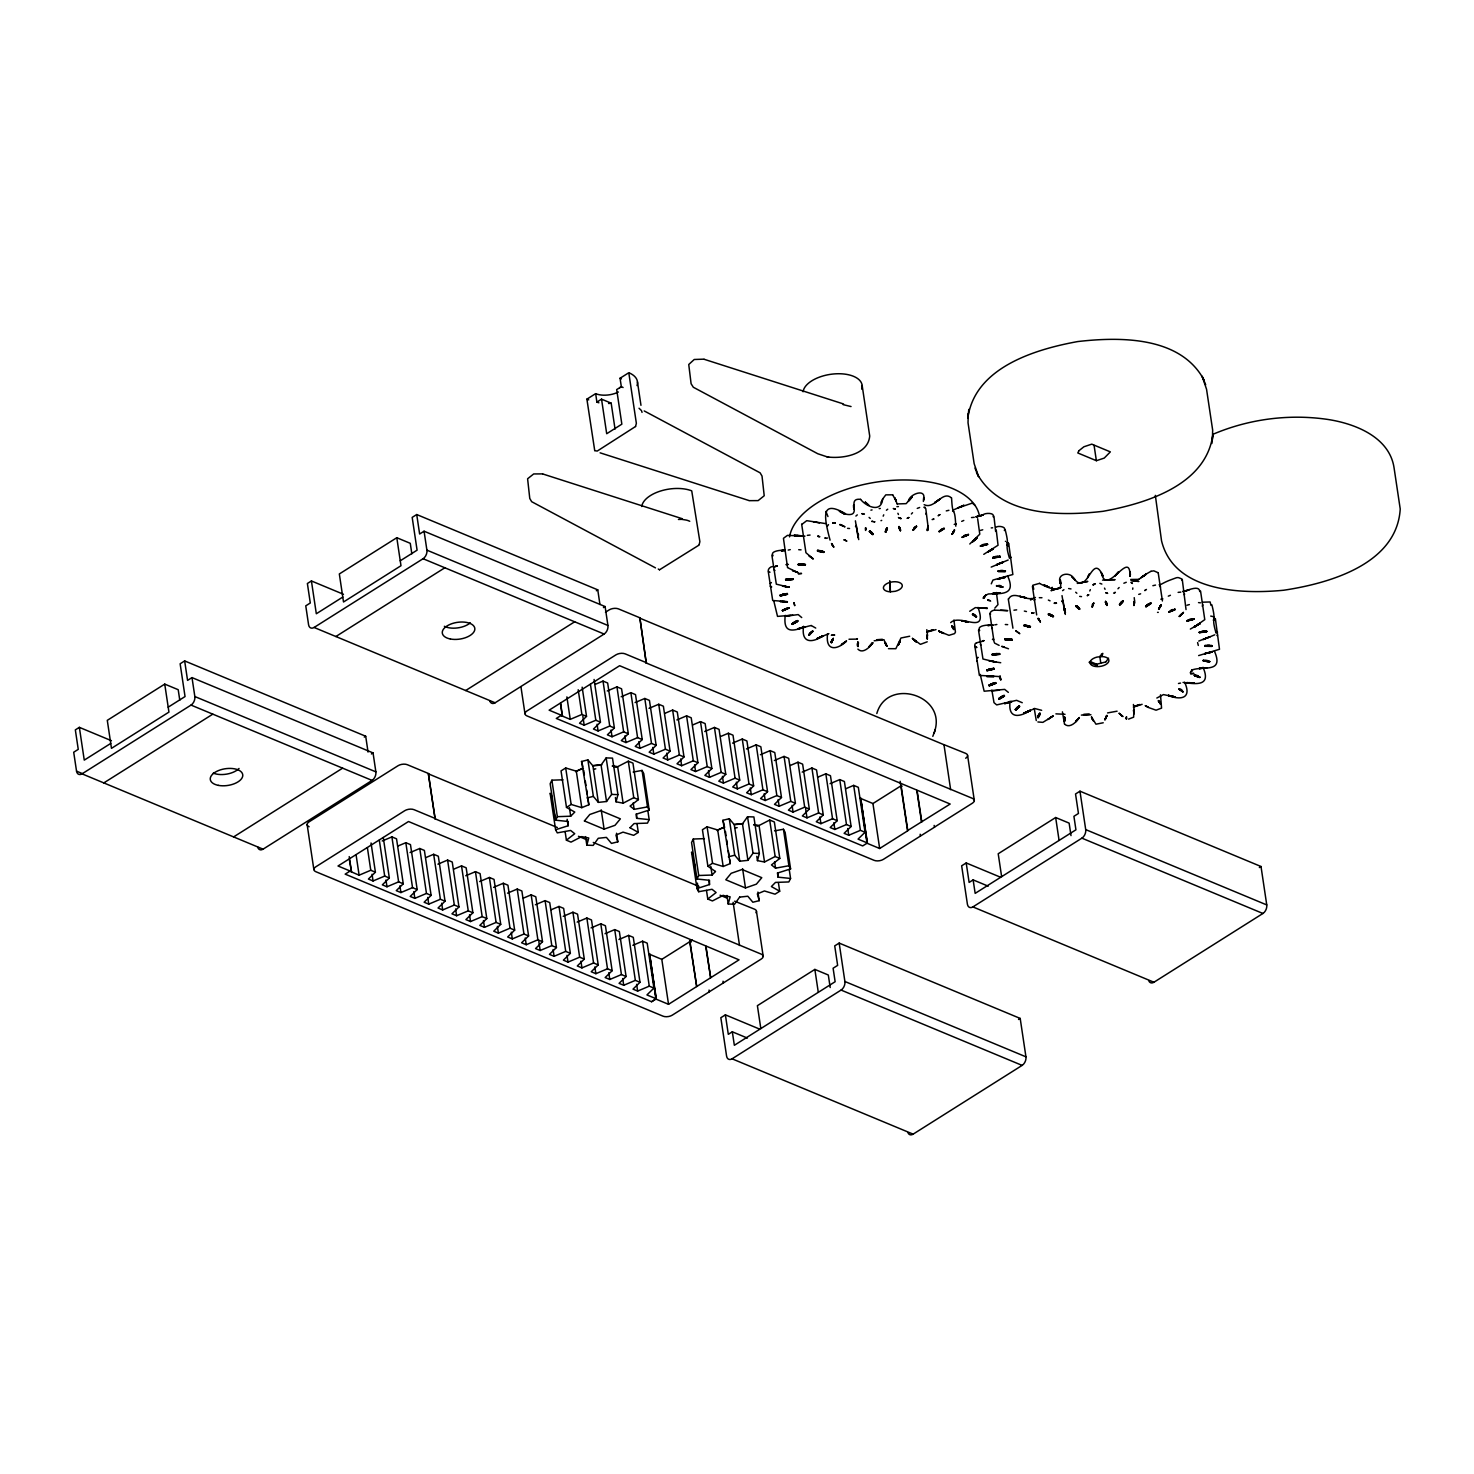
<?xml version="1.0" encoding="UTF-8"?>
<svg xmlns="http://www.w3.org/2000/svg" width="1474" height="1474" viewBox="0 0 1474 1474"><rect width="100%" height="100%" fill="white"/><g stroke="black" fill="none" stroke-linecap="round" stroke-linejoin="round"><path stroke-width="1.5" d="M1133.359 707.152L1142.129 704.314M1215.166 620.001L1214.079 617.256M853.649 505.121L853.925 508.954L853.649 505.121L853.667 507.904M1060.267 579.927L1060.543 583.759L1060.267 579.927L1060.285 582.727M1134.206 713.342L1133.93 709.51L1133.617 717.193L1128.568 719.109M923.369 501.436L923.682 497.549M927.865 528.466L927.772 526.623L927.293 530.622L927.957 526.236L927.607 530.327L928.03 527.305M991.283 583.815L992.96 580.056L1012.859 574.51L1008.75 543.759M1064.486 717.027L1064.191 720.933L1064.486 717.027L1064.062 719.441M1130.282 572.354L1129.987 576.242C1130.392 547.702 1106.311 598.131 1101.354 572.649M1162.415 600.987L1158.196 572.704M983.766 554.335L998.045 545.233L996.24 529.995M857.702 646.294L857.868 642.222L857.702 646.294L857.997 642.406L857.573 646.109L857.536 643.327M1052.16 589.287L1052.215 587.278C1053.32 590.982 1050.446 587.702 1052.565 589.397M1064.302 721.099L1064.615 717.23M1134.648 602.129L1134.538 603.419M857.868 646.441L858.163 642.572M977.649 518.737L979.786 534.178L969.8 543.998M1132.824 587.942L1132.714 589.268M860.558 499.354C845.818 497.641 862.861 517.006 846.5 514.297C820.576 498.857 823.708 516.103 830.065 540.129M926.206 513.118L926.096 514.426M1101.244 572.502L1102.976 576.242C1092.105 550.281 1087.794 597.707 1073.809 578.398C1070.069 571.028 1055.66 573.847 1060.598 583.557C1062.533 595.478 1042.229 584.92 1039.52 583.372M1160.591 587.002L1159.743 585.933M865.864 528.153L865.606 530.437C864.538 526.052 868.002 530.235 865.349 528.024M858.716 539.595L856.32 525.499L855.491 526.568M927.404 638.905L927.257 634.907M1134.022 713.729L1133.746 709.915M1064.154 718.151L1064.191 720.933M858.458 534.27L858.218 537.642M1064.983 717.506L1064.689 721.357L1064.781 717.377M858.071 533.993L858.329 537.826M1126.357 718.925L1126.523 716.714L1126.228 718.593M923.701 500.331L923.811 499.023M1130.318 575.136L1130.411 573.847M1134.077 605.317L1134.575 601.042M1009.469 558.259C1004.07 540.074 1010.39 549.784 1005.231 529.958M1216.068 633.065C1210.762 615.119 1216.916 624.423 1211.849 604.782M968.252 413.641L968.031 422.798L974.148 463.665L978.57 476.655L974.977 468.106M1212.439 439.234L1212.66 430.076L1206.543 389.228L1202.121 376.22L1205.695 384.769M857.444 644.635L857.868 642.222M968.823 409.385L967.828 418.266C974.572 367.708 1034.601 349.393 1077.715 341.563C1120.774 336.588 1181.024 336.422 1204.184 380.329M1211.868 443.49L1212.862 434.627C1206.119 485.167 1146.09 503.482 1102.976 511.312C1059.917 516.305 999.648 516.453 976.507 472.546M1190.642 673.894L1193.903 673.434L1190.697 673.452M951.338 497.825C942.291 489.976 934.571 510.022 924.143 504.661M1157.956 572.649L1153.81 570.843L1150.991 571.304M953.899 620.02L955.447 632.143L954.544 633.617L948.98 635.331L938.901 631.277M955.797 526.181C954.673 503.371 952.628 519.567 951.578 497.899M809.429 556.14L813.298 558.941L805.946 552.732L801.653 524.118M1012.933 628.182L1008.271 598.941M985.793 595.035C983.066 601.613 980.689 596.933 988.464 593.948C1001.73 593.561 1016.249 595.275 1007.792 576.297M927.607 530.327L927.957 526.236M934.7 731.178C946.566 694.954 887.127 677.119 876.809 713.527M827.614 525.868L828.48 524.615M1032.408 586.32L1036.683 614.934M647.897 811.032L649.168 819.618L636.694 818.328L636.694 814.053L649.186 810.055L643.751 773.555L642.056 770.423L633.157 772.044M789.29 869.863L790.561 878.449L778.069 877.159L778.069 872.884L790.58 868.886L785.145 832.386L783.449 829.254L774.55 830.875M855.897 516.047L857.297 514.887M1007.626 544.053L1006.908 545.177M1129.858 576.058L1130.171 572.17M1214.244 618.877L1213.249 620.149M880.955 503.095L882.668 498.967C881.249 513.505 866.104 506.43 860.576 499.354M888.453 648.671L895.842 648.707L900.964 638.002L909.679 636.234M1108.559 658.159L1105.905 661.844M616.519 833.252L617.809 841.838L611.452 843.404L606.422 837.398L598.26 838.282L593.193 845.394L586.836 845.192L588.734 837.987L581.677 836.606L571.028 842.115L566.403 840.18L565.113 831.594M633.194 802.906L634.152 809.337L630.08 806.075L638.408 799.627L633.765 797.674L623.134 803.183L616.058 801.801L617.956 794.615L612.502 758.115L606.164 757.912L601.079 765.024L606.533 801.506L598.37 802.39L593.359 796.384L587.886 759.902L581.53 761.468L588.845 804.749L581.769 807.66L571.175 804.454L566.495 807.402L561.041 770.902L565.703 767.972L576.316 771.178L583.391 768.267M739.635 897.132L734.568 904.225L728.23 904.023L730.127 896.818L723.071 895.437M754.025 824.519L759.055 825.514L764.509 862.014L757.452 860.632L759.35 853.446L753.896 816.946L747.558 816.743L742.472 823.837L747.926 860.337L739.764 861.221L734.734 855.215L729.28 818.733L722.923 820.299L730.238 863.58L723.163 866.491L712.55 863.285L707.889 866.233L702.435 829.733L707.096 826.803L717.709 829.991L724.784 827.098M885.377 531.985L886.887 527.858L885.248 531.801M1092.363 607.067L1093.634 602.866M932.802 736.355L934.571 731.638M934.166 733.094L935.124 729.685M787.503 567.324L783.449 538.305L787.448 535.375L804.97 536.149M994.102 642.13L989.883 613.847M927.22 641.798L920.421 644.359L912.719 638.684M899.619 642.627L900.209 640.748L898.569 644.691M1106.219 717.433L1106.827 715.553L1105.187 719.496L1106.9 715.369L1105.26 719.312M1087.572 577.919L1089.286 573.791M1034.232 600.508L1035.08 599.421M881.341 501.989L881.894 500.681M881.692 520.396L880.973 520.672M1087.959 576.813L1088.512 575.486M1198.638 655.58L1219.495 649.279L1215.368 618.583M1062.588 590.65L1063.915 589.692M899.914 641.061L898.292 644.949L900.282 640.545M1062.865 600.784L1061.741 601.521L1062.938 600.305L1065.334 614.418M883.184 516.158L883.737 514.831M1089.783 590.963L1090.355 589.637M1091.994 606.809L1093.8 603.032L1092.16 606.956M885.542 532.151L887.182 528.226M584.404 820.944L589.784 814.496L600.71 810.663L620.37 818.844L615.008 825.311L604.1 829.143L584.423 820.944M831.539 640.803L833.234 638.408L831.539 642.811L833.344 638.611L831.041 642.332L832.276 639.495M1038.894 714.3L1037.641 717.138L1040.128 713.6L1037.936 717.506L1039.852 713.213L1038.157 715.627M885.579 530.272L886.132 528.963M1092.179 605.095L1092.731 603.769M991.818 627.648L992.407 628.937M953.936 531.137L952.296 533.957L954.433 530.216L952.241 534.122L954.507 530.014L951.964 534.38L954.139 530.511M1160.535 605.943L1158.914 608.762L1161.051 605.022L1158.859 608.946L1161.107 604.837L1158.582 609.204L1160.757 605.317M898.458 644.838L900.098 640.914L898.643 644.507M563.013 779.801L551.884 780.188L550.171 783.689L555.624 820.189L568.116 821.479L568.116 825.753L555.606 829.733L550.134 793.252L551.829 796.402M555.624 820.189L557.338 816.67L551.884 780.188M649.168 819.618L647.473 823.118L634.096 823.579L630.006 827.725M704.406 838.632L693.277 839.019L691.564 842.52L697.018 879.001L709.491 880.291L709.491 884.566L696.999 888.564L691.527 852.083L693.222 855.233M697.018 879.001L698.713 875.501L693.277 839.019M954.507 530.014L952.13 534.288L954.304 530.382L953.309 532.409M790.561 878.449L788.848 881.949L775.49 882.41L771.399 886.556L779.691 891.236L775.048 894.165L764.416 890.959L757.341 893.87L759.202 900.669L752.846 902.235L747.815 896.229L739.653 897.113M1161.107 604.837L1159.798 607.251M1107.582 712.919L1117.089 711.187M1078.876 450.823L1077.807 452.96L1096.38 460.699L1104.247 458.082L1110.346 451.873L1091.773 444.153L1083.906 446.769L1078.986 450.675M770.183 583.612L771.399 582.562M1217.561 635.073L1216.99 635.607M976.801 658.417C979.97 655.69 976.156 658.97 977.465 657.68M831.041 642.332L833.234 638.408M831.336 642.682L833.344 638.611M1037.641 717.138L1039.852 713.213M1037.936 717.506L1039.962 713.416M635.57 426.483L636.363 423.314L628.79 372.738L620.057 378.247L621.328 386.667A17.393 8.955 -8.5 0 1 623.078 387.533M699.1 544.809L699.874 541.658L691.73 490.842A29.83 15.366 -8.5 0 0 660.536 491.026A29.83 15.366 -8.5 0 0 641.761 506.503M882.686 498.949L885.8 494.859L892.673 494.822M1186.036 609.573L1182.295 579.687M975.198 505.545L972.306 503.113M886.408 510.225L887.735 509.212M1093.026 585.031L1094.998 583.833L1093.321 584.644M1183.051 682.425C1195.783 684.157 1211.517 686.644 1203.024 667.298M994.821 608.136L997.972 604.616L996.406 592.493M1088.752 594.759L1087.186 595.607L1088.309 595.201M969.708 611.268L975.327 607.62L987.34 608.43L980.136 607.804M991.191 567.085L1008.161 560.009M1191.416 671.26L1192.521 669.693L1191.268 671.389M606.551 801.488L611.618 794.412L606.164 757.912M747.926 860.319L753.011 853.243L747.558 816.743M1191.489 671.094L1192.521 669.693L1190.218 672.826M1119.521 604.672L1122.856 600.673L1119.411 604.469M912.922 529.848L916.367 526.071M909.513 499.87L911.964 497.162L906.142 503.647L897.187 503.942M1116.131 574.694L1118.582 571.986L1115.118 575.781L1118.619 571.801M1103.234 722.776L1095.974 724.195L1091.497 717.027L1093.413 720.915M635.552 426.502L597.21 451.081L594.741 450.62M874.174 640.785L883.976 639.698L885.745 644.451M907.91 518.111L908.739 517.503L907.118 518.314M1114.528 592.898L1115.357 592.308L1113.625 593.138M912.019 496.996L908.518 500.957C909.218 494.38 926.446 487.599 923.645 499.373M872.405 643.143L868.997 646.883L872.737 642.701C870.268 646.994 862.659 654.382 857.868 649.094M1062.699 601.005L1062.109 601.355M872.682 642.885L869.292 646.496M1184.359 594.943L1184.543 593.875M1100.286 656.298L1102.773 653.351L1101.926 656.538A9.526 4.901 -8.5 0 1 1107.195 663.576A9.526 4.901 -8.5 0 1 1091.718 665.253A9.526 4.901 -8.5 0 1 1097.043 657.072L1101.926 656.538L1101.373 654.143M1079.005 717.949L1075.596 721.689L1079.355 717.506C1076.591 721.818 1069.792 728.948 1064.541 724.102M908.518 500.957L910.674 498.599M911.374 513.984L912.535 512.712M1115.118 575.781L1117.274 573.423M975.659 538.692L972.877 541.327L976.783 537.807L972.84 541.492L976.838 537.623L972.6 541.695L976.507 538.047M1182.259 613.497L1179.495 616.132L1183.272 612.76L1179.366 616.445L1183.438 612.447L1179.218 616.519L1183.125 612.871M809.816 633.249L812.653 631.019L809.171 635.257L812.745 631.24L808.71 634.723L811.142 632.014M1016.434 708.054L1019.253 705.843L1015.789 710.081L1019.676 706.433L1015.586 709.934L1019.363 706.046L1015.31 709.528L1017.742 706.82M908.61 517.669L907.542 518.222L908.739 517.54M1119.687 604.856L1123.114 601.079M1117.974 588.771L1119.153 587.518M1192.392 669.841C1203.926 665.898 1224.102 673.36 1214.41 651.103M913.751 528.153L914.893 526.881M1120.351 602.977L1121.511 601.705M557.356 816.67L570.696 816.209L574.786 812.063L566.495 807.402M698.731 875.501L712.089 875.04L715.461 871.484M698.75 545.269L659.523 569.793M774.974 566.808L777.277 565.776L775.398 566.477M981.592 641.632L983.895 640.6L982.016 641.264M1075.744 721.615L1079.281 717.691L1075.891 721.302M976.838 537.623L974.332 539.926M1183.438 612.447L1180.95 614.732M371.043 842.981L375.409 872.203L368.408 879.057L373.051 880.973L384.696 876.072L389.339 878.007L382.337 884.842L386.98 886.777L398.625 881.857L403.268 883.792L396.266 890.646L400.91 892.562L412.536 887.661L417.179 889.596L410.196 896.432L414.839 898.366L426.465 893.447L431.108 895.381L424.125 902.235L428.75 904.152L440.394 899.251L445.037 901.185L438.036 908.021L442.679 909.955L454.324 905.036L458.967 906.971L451.965 913.825L456.608 915.741L468.253 910.84L472.896 912.774L465.895 919.61L470.538 921.545L482.164 916.625L486.807 918.56L479.824 925.396L484.467 927.33L496.093 922.429L500.736 924.364L493.753 931.199L498.396 933.134L510.022 928.215L514.666 930.149L507.664 936.985L512.307 938.92L523.952 934.019L528.595 935.953L521.593 942.789L526.236 944.723L537.881 939.804L542.524 941.739L535.523 948.574L540.166 950.509L551.81 945.608L556.435 947.542L549.452 954.378L554.095 956.313L565.721 951.393L570.364 953.328L563.381 960.164L568.024 962.098L579.651 957.197L584.294 959.113L577.292 965.967L581.935 967.902L593.58 962.983L598.223 964.917L591.221 971.753L595.865 973.688L607.509 968.786L612.152 970.703L605.151 977.557L609.794 979.491L621.438 974.572L626.082 976.507L619.08 983.342L623.723 985.277L635.349 980.376L639.992 982.292L633.009 989.146L637.652 991.081L649.279 986.161L653.922 988.096L646.939 994.932L656.298 998.801L649.573 953.825L655.893 999.059L668.533 1004.31L739.027 959.85L408.519 821.515L338.025 865.993L351.457 871.576L349.227 856.597M582.156 687.16L586.523 716.382L579.54 723.237L584.183 725.171L595.809 720.252L600.452 722.186L593.469 729.022L598.094 730.957L609.739 726.056L614.382 727.972L607.38 734.826L612.023 736.76L623.668 731.841L628.311 733.776L621.309 740.611L625.953 742.546L637.597 737.645L642.24 739.561L635.239 746.415L639.882 748.35L651.508 743.43L656.151 745.365L649.168 752.201L653.811 754.135L665.437 749.234L670.08 751.15L663.097 758.005L667.74 759.939L679.367 755.02L684.01 756.954L677.008 763.79L681.651 765.725L693.296 760.805L697.939 762.74L690.938 769.594L695.581 771.51L707.225 766.609L711.868 768.544L704.867 775.379L709.51 777.314L721.154 772.394L725.779 774.329L718.796 781.183L723.439 783.099L735.065 778.198L739.708 780.133L732.725 786.969L737.369 788.903L748.995 783.984L753.638 785.918L746.636 792.772L751.279 794.689L762.924 789.788L767.567 791.722L760.566 798.558L765.209 800.493L776.853 795.573L781.496 797.508L774.495 804.362L779.138 806.278L790.783 801.377L795.426 803.312L788.424 810.147L793.067 812.082L804.693 807.162L809.337 809.097L802.353 815.933L806.997 817.867L818.623 812.966L823.266 814.901L816.283 821.737L820.907 823.671L832.552 818.752L837.195 820.686L830.194 827.522L834.837 829.457L846.481 824.556L851.124 826.49L844.123 833.326L848.766 835.261L860.411 830.341L865.054 832.276L858.052 839.111L867.412 842.981L860.687 798.005L867.007 843.239L879.665 848.508L907.818 830.728L901.111 785.753L872.94 803.533L860.282 798.263M808.968 635.11L812.893 631.443M1015.586 709.934L1019.511 706.249M808.821 634.926L812.653 631.019M1015.31 709.528L1019.253 705.843M1015.42 709.749L1019.363 706.046M1088.567 594.98L1087.591 595.514M917.252 508.401L919.647 507.48M1123.851 583.225L1126.265 582.285M1199.762 591.59C1199.486 584.423 1186.865 590.927 1182.664 591.571L1189.702 589.674M1199.91 623.649L1194.53 626.837L1204.774 619.633L1200.555 591.037M993.144 516.784C995.171 512.344 984.227 512.915 983.121 514.85M950.675 622.636C960.127 613.073 988.52 636.399 978.017 607.399M715.461 871.484L707.889 866.233M936.248 501.694L939.712 499.281L934.7 502.671L937.925 500.57M1142.866 576.5L1146.33 574.105L1138.794 579.356M926.87 632.088L935.99 629.619M1148.135 604.764L1145.703 606.385L1150.844 603.234L1145.851 606.588L1150.715 603.013M939.085 531.58L944.373 528.595L939.233 531.782L941.665 530.143M1004.365 530.548C1007.018 526.623 997.787 525.315 995.761 527.397M1140.618 593.819L1138.739 594.372M566.403 840.18L574.713 833.713L570.641 830.452L557.283 832.884L555.587 829.751M706.488 890.425L707.778 899.011L716.106 892.544L712.034 889.283L698.676 891.715L696.981 888.582M759.055 825.514L769.704 820.023L774.347 821.958L779.801 858.439L771.473 864.906L775.545 868.168L788.903 865.735L790.598 868.868M1210.983 605.353L1210.117 601.963L1202.379 602.203M1007.829 546.154L1008.566 543.39L1006.908 542.358M1141.3 577.476L1146.367 573.939L1141.3 577.476L1144.543 575.376M1093.321 584.681L1095.016 583.851M991.726 549.47L987.985 551.921L993.31 548.844M1198.344 624.294L1194.622 626.579L1200.002 623.52L1194.585 626.726L1200.039 623.355L1196.538 625.363M846.279 641.374C837.011 650.108 825.108 651.637 827.614 633.691M1052.878 716.18L1042.892 722.352L1037.899 721.965M1145.593 590.005L1144.764 590.595L1146.459 589.453M795.555 621.402L792.091 623.797L797.526 620.591L793.749 622.47M1002.173 696.207L998.709 698.621L1004.144 695.415L1000.349 697.276M995.632 531.414L993.937 516.232M1202.25 606.219L1202.858 604.801M792.201 624.018L797.618 620.812M792.33 624.221L797.729 621.033M1001.454 697.276L998.819 698.842L1004.218 695.636M1138.776 579.374L1130.761 579.466M1148.449 605.114L1146.017 606.754L1150.991 603.419L1145.593 606.183L1150.623 602.792M934.7 502.671L939.749 499.133M939.841 514.61L938.146 515.753L939.841 514.629M940.486 529.977L942.162 528.853M938.975 531.359L944.005 527.987M841.414 644.654L846.555 640.987L841.525 644.378M1147.085 604.782L1148.762 603.658M1145.851 606.588L1150.844 603.234M1049.93 717.912L1051.607 716.769M1047.922 719.533L1053.173 715.811L1048.143 719.183M848.987 639.237L857.297 639.108M594.722 450.602L586.892 399.159L595.625 393.65A17.393 8.955 -8.5 0 0 618.38 392.01M111.416 740.685L79.356 727.345L75.34 729.888L78.251 749.363L73.7 752.237L76.537 771.16A6.633 4.33 -67.4 0 0 82.028 773.85L263.072 849.171L372.056 780.409A6.633 4.33 -67.4 0 0 375.87 771.86L373.051 752.919L192.007 677.598L187.566 680.398L184.655 660.923L180.141 663.779L185.042 696.557L168.202 707.17M343.479 594.298L311.419 580.959L307.384 583.501L310.295 602.977L305.763 605.851L308.582 624.792A6.633 4.33 -67.4 0 0 314.091 627.463L495.117 702.785L604.119 634.041A6.633 4.33 -67.4 0 0 607.933 625.473L605.095 606.551L424.07 531.211L419.629 534.012L416.718 514.537L412.186 517.392L417.087 550.171L400.246 560.802M595.68 393.687L596.878 402.089L601.539 399.159L611.176 403.157L615.045 429.081M621.199 386.759L616.685 389.597L621.844 424.162L606.698 433.725L601.539 399.159M164.738 684.102L107.289 720.344L111.471 748.35L168.939 712.108L164.738 684.102L178.207 689.703L179.773 700.187M396.801 537.715L339.333 573.957L343.516 601.982L400.983 565.721L396.801 537.715L410.269 543.316L411.836 553.819M110.734 743.43L84.258 760.123L79.356 727.345M342.797 597.044L316.32 613.755L311.419 580.959M82.028 773.85L191.03 705.088A6.633 4.33 -67.4 0 0 194.844 696.539L192.007 677.598M314.091 627.463L423.075 558.72A6.633 4.33 -67.4 0 0 426.907 550.152L424.07 531.211M103.806 782.915L212.79 714.153M335.851 636.528L444.853 567.766M364.281 737.129L365.699 736.245L368.058 752.072M596.344 590.761L597.762 589.858L599.936 604.469M233.611 836.919L342.613 768.157M465.673 690.532L574.676 621.788M371.393 753.969L373.051 752.919M603.437 607.601L605.095 606.551M605.464 612.244L609.167 609.904A6.633 3.409 -8.5 0 1 618.454 608.891L639.863 617.79L646.238 663.005L639.863 617.79M428.381 773.85L435.106 818.807L428.381 773.85L557.338 827.504M586.523 716.382L581.88 714.466L570.254 719.367L560.968 715.516L556.306 718.446L862.677 845.929L867.007 843.239M562.313 715.94L560.617 702.656M351.457 871.576L349.449 860.19M637.026 823.819L638.297 832.405L633.654 835.334L623.023 832.128L615.948 835.039L617.809 841.838M649.168 954.083L661.808 959.353L689.979 941.573L696.705 986.548L689.629 941.094L691.896 939.675M900.153 781.294L907.542 830.617L950.159 804.03L619.633 665.714L549.139 710.173L562.589 715.774M375.409 872.203L370.766 870.268L359.122 875.188L349.854 871.208L345.174 874.137L651.563 1001.73L656.114 998.727L649.408 953.881M651.563 1001.73L656.298 998.801M934.148 825.422L934.498 827.209L883.405 859.342A6.633 3.409 -8.5 0 1 874.119 860.337L526.955 715.903A6.633 3.409 -8.5 0 1 526.9 711.002L615.892 654.88A6.633 3.409 -8.5 0 1 625.179 653.866L646.589 662.766M934.405 827.172L972.398 803.201A6.633 3.409 -8.5 0 0 972.343 798.318L646.238 663.005M725.392 1014.849L720.841 1017.723L726.59 1056.139A6.633 4.33 -67.4 0 0 732.081 1058.811L913.125 1134.151L1022.127 1065.389A6.633 4.33 -67.4 0 0 1025.941 1056.821L1020.192 1018.423L839.167 943.084L834.726 945.884L837.637 965.378L833.105 968.234L835.132 981.721L734.347 1045.287L732.32 1031.8L728.303 1034.324L725.392 1014.849L759.331 1028.981M966.207 862.953L961.656 865.809L967.405 904.225A6.633 4.33 -67.4 0 0 972.895 906.915L1153.939 982.237L1262.923 913.475A6.633 4.33 -67.4 0 0 1266.756 904.925L1261.007 866.509L1079.963 791.188L1075.541 793.989L1078.452 813.464L1073.92 816.32L1075.928 829.807L975.162 893.373L973.135 879.886L969.118 882.429L966.207 862.953L1000.146 877.067M830.194 987.525L828.314 975.014L814.864 969.413L757.396 1005.673L760.824 1028.576M1071.008 835.611L1069.129 823.118L1055.66 817.517L998.211 853.759L1001.638 876.68M732.081 1058.811L841.083 990.067A6.633 4.33 -67.4 0 0 844.897 981.5L839.167 943.084M972.895 906.915L1081.898 838.153A6.633 4.33 -67.4 0 0 1085.712 829.604L1079.963 791.188M1018.534 1019.474L1020.192 1018.423M1259.349 867.56L1261.007 866.509M619.67 387.717L621.402 386.685M1199.799 623.723L1190.347 629.066M993.181 548.918L988.004 551.755M792.091 623.797L797.526 620.591M792.496 624.405L797.858 621.236L795.149 622.839M998.819 698.842L1004.144 695.415M998.948 699.044L1004.347 695.857M1194.419 626.892L1200.039 623.355M946.271 510.907L948.906 510.299M1146.385 573.92L1150.991 571.304M1152.871 585.694L1155.524 585.086M987.912 552.031L993.384 548.715L989.92 550.539M959.74 507.332L972.287 503.113M1034.177 612.797L1033.034 613.166M788.203 550.078L790.248 549.636M994.803 624.865L996.866 624.479M956.313 524.099L954.231 524.394M962.098 537.033L968.344 534.307M1162.157 599.181L1160.849 599.199M1168.716 611.839L1174.962 609.112M827.559 537.992L826.398 538.36M612.631 765.688L617.661 766.701L628.311 761.192L632.954 763.127L638.408 799.608M764.527 861.995L775.158 856.505L779.801 858.439M723.052 895.455L712.421 900.946L707.778 899.011M957.75 507.959L963.996 505.214L953.217 510.059M1105.758 661.955L1096.656 664.221M1032.777 598.665L1030.455 599.844A99.329 51.166 -8.5 0 1 1035.411 597.467M1081.363 715.093L1090.944 714.761M803.551 626.284C800.99 644.285 812.893 642.719 823.487 635.699L817.259 638.445L828.867 633.636M955.944 524.247L955.115 524.394M1161.733 599.236L1162.912 598.905M1055.9 713.858L1065.02 714.3M1001.067 562.736L996.627 564.689L1003.094 562.294L996.608 564.782L1003.168 562.036L996.627 564.689M1023.748 713.398L1030.105 710.523C1019.437 717.396 1007.608 719.201 1010.151 701.108M1207.667 637.56L1198.749 641.079M786.6 608.357L782.362 610.328L788.903 607.822L784.408 609.204M993.2 683.181L988.962 685.134L995.65 683.088L989.165 685.576L995.576 682.867M825.643 523.602L806.72 520.672L801.985 524.302M961.693 521.372L963.793 520.451M782.547 610.77L788.958 608.043L782.676 610.973M1032.261 598.426C1025.02 600.36 1012.822 590.337 1008.584 599.107M1030.105 710.523L1023.859 713.25L1034.73 708.515L1041.657 710.321M1214.76 634.815L1203.152 639.642M957.731 508.106L961.822 506.411M1003.168 562.036L998.875 563.584M1203.245 639.347L1209.767 637.008M775.95 566.182L777.277 565.813M982.568 640.987L983.895 640.619M965.415 536.112L968.529 534.73L962.356 537.439M1172.033 610.918L1175.146 609.554L1168.974 612.244M963.959 535.615L966.06 534.693M1212.955 434.296C1248.846 419.003 1289.05 413.752 1327.669 419.427C1354.975 423.554 1389.65 437.023 1394.109 468.124L1400.226 508.991C1396.891 564.192 1329.345 583.354 1283.78 590.226C1241.071 594.391 1173.93 591.756 1161.53 540.774L1155.34 495.356M817.149 638.574L823.487 635.699M1170.577 610.42L1172.659 609.517M1168.292 596.159L1170.411 595.275M1013.946 610.199L1016.655 609.849M1180.527 683.088L1178.481 683.494M595.256 684.36L603.013 681.08L607.657 683.015L614.382 727.972M607.251 690.974L616.943 686.884L621.586 688.819L628.311 733.776M621.18 696.76L630.872 692.669L635.515 694.604L642.24 739.561M635.091 702.564L644.801 698.473L649.444 700.408L656.151 745.365M649.021 708.349L658.731 704.259L663.374 706.193L670.08 751.15M664.885 713.324L672.641 710.063L677.285 711.997L684.01 756.954M382.208 840.991L391.9 836.9L396.543 838.835L403.268 883.792M676.879 719.938L686.571 715.848L691.214 717.783L697.939 762.74M398.072 845.965L405.829 842.704L410.472 844.62L417.179 889.596M692.743 724.913L700.5 721.652L705.143 723.587L711.868 768.544M410.048 852.58L419.758 848.49L424.383 850.424L431.108 895.381M704.738 731.528L714.429 727.437L719.072 729.372L725.779 774.329M425.912 857.555L433.669 854.294L438.312 856.21L445.037 901.185M720.602 736.503L728.359 733.241L733.002 735.176L739.708 780.133M437.907 864.169L447.599 860.079L452.242 862.014L458.967 906.971M732.578 743.117L742.27 739.027L746.913 740.961L753.638 785.918M453.771 869.144L461.528 865.883L466.171 867.799L472.896 912.774M746.507 748.921L756.199 744.831L760.842 746.747L767.567 791.722M465.747 875.759L475.457 871.668L480.1 873.603L486.807 918.56M760.437 754.706L770.128 750.616L774.771 752.551L781.496 797.508M479.676 881.563L489.386 877.472L494.03 879.388L500.736 924.364M774.366 760.51L784.057 756.42L788.701 758.336L795.426 803.312M493.606 887.348L503.297 883.258L507.94 885.192L514.666 930.149M790.23 765.485L797.987 762.205L802.63 764.14L809.337 809.097M507.535 893.152L517.227 889.062L521.87 890.978L528.595 935.953M802.206 772.1L811.916 768.009L816.541 769.925L823.266 814.901M523.399 898.127L531.156 894.847L535.799 896.782L542.524 941.739M818.07 777.074L825.827 773.795L830.47 775.729L837.195 820.686M535.394 904.741L545.085 900.632L549.728 902.567L556.435 947.542M830.065 783.689L839.756 779.599L844.399 781.515L851.124 826.49M551.258 909.716L559.014 906.436L563.658 908.371L570.364 953.328M845.929 788.664L853.686 785.384L858.329 787.319L865.054 832.276M563.234 916.331L572.925 912.222L577.568 914.156L584.294 959.113M577.163 922.116L586.855 918.026L591.498 919.96L598.223 964.917M591.092 927.901L600.784 923.811L605.427 925.746L612.152 970.703M605.022 933.705L614.713 929.615L619.356 931.55L626.082 976.507M618.933 939.491L628.643 935.4L633.286 937.335L639.992 982.292M632.862 945.295L642.572 941.204L647.197 943.139L653.922 988.096M992.186 683.918L995.503 682.628L991.025 684.01M1209.785 636.842L1205.492 638.389M782.362 610.328L788.903 607.822M782.436 610.549L788.958 608.043M988.962 685.134L995.503 682.628M989.165 685.576L995.65 683.088M971.495 517.558L974.222 517.319M1178.113 592.364L1180.821 592.124M978.368 516.397L983.084 514.868L976.046 516.913L983.103 515.016L976.046 516.766L980.726 515.753M1184.985 591.203L1187.344 590.577M932.968 519.493L934 518.977L932.121 519.567M1051.036 590.632L1060.635 587.463M976.617 642.811C974.351 642.996 974.056 647.197 976.599 647.031M847.55 528.337L849.558 528.503M1054.168 603.179L1056.453 603.216L1054.463 603.308M983.84 544.698L980.394 545.841L987.488 544.182L980.486 546.08L987.433 543.943M1190.439 619.504L1187.012 620.665L1194.106 618.988L1187.086 620.886L1194.051 618.748M807.328 535.357L810.055 535.044M991.855 690.164L994.01 702.656L996.682 704.904L1016.599 700.334L1022.256 702.711M1003.002 577.587L998.211 578.932L1005.397 577.163L1000.606 578.14M1209.62 652.411L1204.811 653.608L1211.996 652.116L1207.224 652.945M784.868 593.801L780.133 595.201L787.337 593.561L782.454 594.354M991.486 668.606L986.751 670.007L993.955 668.367L989.072 669.159M1011.809 701.698L1004.752 703.724M1186.994 605.224L1189.371 604.58M980.394 530.419L982.753 529.774M787.374 593.801L780.207 595.422L787.374 593.801L783.726 594.409M986.806 670.246L993.992 668.606M986.88 670.486L994.047 668.846M773.905 566.9C770.699 565.021 765.467 571.396 769.981 572.225M976.636 642.811L980.523 641.706M811.271 625.529C798.724 627.832 782.418 638.629 785.237 615.358M1194.161 619.209L1187.196 621.107M982.587 544.68L984.945 544.035M980.486 546.08L987.488 544.182M800.529 627.906L802.888 627.261M798.134 628.919L805.209 626.745L798.153 628.643M1005.379 577.403L998.211 579.024L1005.397 577.163M1189.205 619.485L1191.563 618.859M1187.086 620.886L1194.106 618.988M1039.317 597.689L1041.952 597.725M586.984 797.968L593.34 796.384M728.377 856.799L734.734 855.215M1054.813 603.4L1056.453 603.234M780.133 595.201L787.337 593.561M986.751 670.007L993.955 668.367M1204.811 653.608L1212.015 651.969L1204.829 653.756M991.228 527.913L992.628 527.784M1198.528 602.59L1200.426 602.829M780.262 595.662L787.429 594.04L780.207 595.422M745.494 887.956L756.402 884.142L761.782 877.675L742.085 869.494L731.178 873.308L725.798 879.775L745.476 887.974L742.601 868.647M870.913 510.151L872.055 509.912M1157.551 612.373L1158.269 612.355M873.677 521.796L874.893 521.778M1081.511 596.62L1079.668 596.38M874.469 521.851L874.064 521.833M992.721 557.43L1000.054 556.232M1202.987 631.554L1199.339 632.235L1206.672 631.056L1199.302 631.996L1206.709 631.535L1199.375 632.475L1206.69 631.296M1000.072 556.472L992.757 557.669L1000.072 556.472L996.369 556.73M634.17 809.337L647.51 806.904L649.205 810.037M832.699 522.846L835.334 522.883L834.1 522.68M999.943 592.898L992.555 593.543L999.98 593.138L992.647 593.782L997.437 593.009M1204.055 667.833L1199.21 668.496L1206.58 667.943L1199.173 668.367M792.846 615.174L777.517 616.39L773.961 601.613M1008.345 692.375L1004.678 689.39L984.153 691.214L980.228 674.41M1077.42 583.225L1087.83 581.438A99.329 51.166 -8.5 0 0 1077.457 583.428M790.488 578.711L785.605 579.448L792.994 579.282L785.66 579.927L792.975 578.803L788.037 578.932M997.106 653.516L992.205 654.272L999.612 654.106L992.242 654.511M999.483 690.127L992.131 691.066M879.186 508.641L880.31 508.456M834.468 634.797L831.336 635.257L834.634 635.147M784.997 550.428L781.312 550.76L784.997 550.263C782.565 549.913 769.262 550.668 773.039 555.772M593.617 769.133L595.791 768.838M735.01 827.964L737.184 827.669M801.377 573.294L798.245 573.718L801.543 573.644M1206.709 631.756L1199.431 632.696M995.097 556.564L997.566 556.232M992.757 557.669L1000.091 556.711M787.908 615.69L790.377 615.377M785.513 616.261L798.208 614.584L801.727 617.569M1201.715 631.369L1204.184 631.056M1199.375 632.475L1206.709 631.535M1206.58 667.851L1199.21 668.496M862.014 513.707L863.727 513.8M1068.613 588.531L1071.008 588.937M587.886 759.902L592.935 765.909L601.079 765.024M729.28 818.733L734.31 824.721L742.472 823.837M992.536 639.458L993.771 639.329L992.536 639.44M785.918 564.653L788.406 564.431M992.555 593.543L999.98 593.156L992.61 593.69M995.927 653.959L999.593 653.608L994.637 653.737M792.975 579.522L785.697 580.166M781.294 550.613L784.96 550.299M785.605 579.448L792.975 578.803M785.66 579.927L792.994 579.282M993.458 625.087C990.694 624.829 976.12 624.681 979.639 630.577M992.205 654.272L999.593 653.866M992.278 654.751L999.612 654.106M1206.543 667.722L1201.586 668.054M990.417 625.455L992.886 625.234M1210.707 616.077L1212.991 616.574M899.637 518.258L901.019 518.553L898.44 517.558L901.019 518.572M994.6 610.144C992.757 610.052 988.704 612.539 990.565 614.234M1104.597 579.853L1114.62 579.595M834.1 522.717L832.699 522.883L835.334 522.92M898.421 506.577L896.929 506.651M1005.415 571.046L998.211 570.733L1005.415 570.807L1001.859 570.788M1212.033 645.87L1204.829 645.538L1212.033 645.612L1208.477 645.612M1089.12 714.319L1083.501 714.54L1089.691 714.319M974.885 646.423L979.381 675.405L999.206 676.548L1000.809 679.956L999.998 676.879L1000.22 677.837M984.743 607.951L982.384 607.822M1191.361 682.775L1186.81 682.757L1193.793 682.996L1186.736 682.609L1193.958 683.236M787.319 601.632L772.708 600.508L768.267 571.617M803.09 564.118L798.355 564.173L805.412 564.542L800.732 563.989M1009.708 638.924L1004.973 638.979L1012.012 639.366L1007.35 638.795M993.973 676.584L986.788 676.492M798.374 564.413L805.394 564.782M798.355 564.653L805.357 565.039M1012.012 639.605L1004.973 639.219L1012.012 639.605L1008.548 639.2M994.618 610.144L1007.737 610.66L1000.643 610.144M994.968 593.23L996.221 593.23M987.175 608.191L980.192 607.951M1211.996 646.109L1204.848 645.778M1105.961 592.677L1107.637 593.396M1000.625 570.438L1003.039 570.475M782.436 601.466L784.85 601.503M1207.243 645.262L1209.638 645.28M998.248 571.212L1005.397 571.286L998.23 570.972M893.262 508.512L895.252 509.23L893.926 508.585M1099.88 583.336L1101.87 584.072M843.128 404.631L851.051 406.548M611.618 794.412L617.956 794.615M753.011 853.243L759.35 853.446M798.705 549.71L801.064 549.839M1005.305 624.515L1007.682 624.644M1011.975 639.845L1004.973 639.219M1193.793 682.996L1189.002 682.646M794.025 535.338L801.045 535.707M798.355 564.173L805.412 564.542M1004.973 638.979L1012.012 639.366M1215.829 631.498L1217.561 632.162M863.377 513.744L861.995 513.689L864.409 514.131M1106.956 593.34L1106.016 592.843L1107.232 593.359M924.014 507.111L925.082 507.203M996.571 585.565L1003.02 586.91M1203.171 660.389L1209.693 661.476L1203.171 660.389L1206.487 660.96M989.367 660.997L1000.717 662.729M1096.619 664.203L1090.06 661.531M828.443 457.069C843.441 458.727 868.075 454.471 869.715 436.064L862.161 385.506M965.765 621.402L961.822 620.738L968.049 622.12L961.748 620.591L968.142 622.194M1172.383 696.207L1168.348 695.396L1174.667 696.926L1163.465 694.586L1156.832 698.031M1132.05 580.535L1138.628 581.327M821.792 551L817.554 550.392L823.8 551.773L819.71 550.539M1028.41 625.824L1024.172 625.197L1030.4 626.579L1026.309 625.344M771.105 586.818L770.183 586.136L771.694 586.947M1027.341 626.155L1024.117 625.676L1030.308 627.058L1024.154 625.437L1030.381 626.818L1024.154 625.437M817.536 550.631L823.763 552.013M703.909 359.159L694.236 359.49L688.745 364.502L691.103 383.756L693.333 387.257L817.794 453.752L827.227 456.885M826.969 456.848L828.683 457.106M1168.569 695.636C1180.287 700.113 1192.245 698.916 1184.635 682.222M1005.415 541.327L1005.581 541.363M813.261 521.685L819.415 522.92M967.976 621.973L963.683 620.941M1168.348 695.396L1174.76 697.018L1168.44 695.544M1009.856 556.785L1011.053 557.504L1010.022 556.803M999.741 586.597L1002.928 587.131L996.479 586.044M1206.358 661.402L1209.546 661.937L1203.097 660.849M998.801 585.381L1000.993 585.749M1205.419 660.205L1207.593 660.573M1203.152 660.628L1209.62 661.715M995.816 662.084L982.955 659.007L978.496 630.043M996.535 585.823L999.833 586.376M1130.963 582.433L1132.4 583.483L1131.535 582.598M659.486 569.793L658.252 569.001M782.749 586.191L789.198 587.278L776.319 584.165L771.879 555.237M817.738 536.26L819.839 536.739L817.738 536.241L818.807 536.481M823.597 552.455L817.425 551.092L823.69 552.234M1024.356 611.084L1026.457 611.544M1174.87 697.036L1168.698 695.673M924.345 507.59L925.783 508.641L927.975 526.034M1174.594 696.778L1170.301 695.746M817.554 550.392L823.8 551.773M1019.805 596.362L1026.033 597.744M1024.172 625.197L1030.4 626.579M1024.043 625.897L1030.308 627.058M1027.175 626.597L1030.197 627.279M774.974 570.512L773.703 569.406M1039.502 583.372L1032.906 585.215L1033.735 589.25M980.873 645.059L980.321 644.23M811.253 625.529L815.73 628.071M1194.437 675.037L1199.836 677.082L1194.437 675.037L1197.128 676.308M952.572 510.944L953.678 511.441M797.692 572.373L792.68 570.622M987.838 599.771L989.754 600.379M1002.338 646.386L1004.236 646.994M749.216 500.663L758.133 500.607L764.214 495.761L762.021 476.065L760.123 472.841L644.212 410.933M542.598 473.891L533.68 473.946L527.6 478.774L529.774 498.47L531.672 501.694L655.488 567.877M843.533 403.968L704.24 359.306M600.102 452.831L748.884 500.515M682.204 518.701L542.929 474.02M987.82 600.231L990.639 601.152M941.812 632.438L938.662 631.019M1001.565 646.386L1008.492 648.763M1125.62 718.354L1126.744 718.741M1051.939 615.082L1048.493 613.847L1053.486 616.15L1050.262 614.326M1048.456 614.087L1053.486 616.15M639.034 408.243L641.54 410.675M1196.372 675.184L1198.178 675.866M841.746 525.223L839.94 524.541L844.989 526.844L839.94 524.56L843.441 526.034M894.294 508.659L895.252 509.267M1147.97 707.336L1156.058 710.192L1161.567 708.11L1160.499 694.825M734.642 901.185L754.485 909.163A6.633 3.409 -8.5 0 1 755.978 912.774M435.106 818.807L761.21 954.12A6.633 3.409 -8.5 0 1 761.266 959.021L672.291 1015.144A6.633 3.409 -8.5 0 1 662.987 1016.157L315.841 871.705A6.633 3.409 -8.5 0 1 315.786 866.823L404.76 810.682A6.633 3.409 -8.5 0 1 414.065 809.687L435.475 818.586M943.876 633.562L938.754 631.167L943.655 633.323L940.154 631.664M620.057 378.247L620.591 378.45A17.393 8.955 -8.5 0 1 621.438 378.892M1089.065 662.268L1097.301 665.714M416.718 514.537L597.762 589.858M639.513 618.03L943.913 744.683M426.907 550.152L607.933 625.473M1085.712 829.604L1266.756 904.925M423.075 558.72L604.119 634.041M1081.898 838.153L1262.923 913.475M901.111 785.753L902.143 786.195M973.135 879.886L988.225 886.169M184.655 660.923L365.699 736.245M428.75 773.61L407.34 764.711A6.633 3.409 -8.5 0 0 398.035 765.725L309.061 821.847A6.633 3.409 -8.5 0 0 309.116 826.748M578.471 836.292L586.928 839.812M593.285 842.446L698.971 886.427M720.104 895.215L726.461 897.869M194.844 696.539L375.87 771.86M191.03 705.088L372.056 780.409M844.897 981.5L1025.941 1056.821M841.083 990.067L1022.127 1065.389M689.629 941.094L690.974 941.665M689.979 941.573L691.011 942.015M723.384 983.029L723.034 981.223M709.307 991.799L709.049 990.049M732.32 1031.8L747.41 1038.083M76.537 771.16L82.194 773.518M586.892 399.159L587.481 399.399A29.83 15.366 -8.5 0 0 588.752 399.878M792.515 570.567L797.895 572.594L787.558 567.637M1048.364 600.065L1050.041 600.839M841.101 511.994L844.989 514.242L839.425 511.22L844.989 514.242M857.02 638.666L857.444 638.739M689.74 521.28L688.413 520.709A23.989 22.994 -40.8 0 0 686.239 520.064L681.817 519.364A29.83 15.366 -8.5 0 0 678.427 519.474M1048.493 613.847L1053.339 616.593M596.878 402.089L596.952 402.126A17.393 8.955 -8.5 0 0 598.905 402.789M1044.108 585.012L1049.101 587.297M977.262 661.421L976.783 660.942M999.132 645.391L994.545 643.069M630.024 827.743L638.297 832.405M1179.218 688.745L1183.125 691.582M976.58 616.556L972.656 613.7L976.507 616.777M1019.492 633.47L1015.697 630.78M812.893 558.646L809.079 555.956M1019.75 633.709L1016.047 630.946M1077.568 606.459L1079.705 608.762L1076.223 605.943L1079.521 609.204L1076.278 605.722L1078.71 607.472M870.95 531.653L873.087 533.957L869.605 531.137L872.921 534.38L869.66 530.898L872.092 532.667M1119.982 714.079L1122.93 716.567L1119.337 713.49M913.383 639.274L916.312 641.761L912.922 638.758L914.562 640.324M1179.126 688.966L1181.153 690.422M972.508 614.161L974.535 615.616M1180.711 689.187L1182.019 690.127M1182.867 691.988L1178.979 689.187L1183.014 691.803M974.093 614.363L975.401 615.321M976.249 617.182L972.379 614.363L976.414 616.98M865.367 502.21L868.812 505.25L865.256 502.063M1120.572 714.706L1122.488 716.253L1119.061 713.213M913.954 639.9L915.87 641.448L912.443 638.408L916.128 641.706L912.443 638.408M869.089 517.411L870.25 518.443M1075.707 592.235L1076.849 593.248M897.15 503.924L894.736 497.844M1076.131 606.164L1079.521 609.204M869.513 531.359L872.921 534.38M1076.278 605.722L1079.65 608.983M869.66 530.898L873.087 533.957M869.605 531.137L873.032 534.178M1119.54 713.563L1121.253 715.13M1158.288 700.979L1160.72 704.019M951.946 625.768L953.991 629.416M1039.078 620.167L1038.267 618.472L1040.257 621.788L1038.101 618.343L1040.423 621.899L1038.47 619.154M1040.147 621.623L1038.47 618.546M833.529 546.799L831.87 543.74M892.691 494.84L896.358 501.436L894.626 497.678M1158.564 700.574L1160.609 704.222L1158.435 700.795M1159.504 701.256L1160.222 702.398M952.886 626.432L953.604 627.592M831.87 544.348L832.589 545.509M1105.647 601.355L1107.195 605.151L1105.647 601.355L1106.882 603.492M898.956 526.752L900.448 530.529L899.029 526.531L900.264 528.687M886.629 645.981L884.879 642.222L886.795 646.109L885.211 643.254M1093.118 720.62L1091.81 718.059M1092.363 719.275L1091.497 717.027M899.029 526.531L900.448 530.529M1105.574 601.576L1107.066 605.335M1104.505 588.108L1105.058 589.305M897.887 513.284L898.44 514.5M827.964 516.545L825.901 511.423M1102.11 574.012L1102.663 575.21M895.492 499.207L896.045 500.405M1106.348 602.295L1107.269 604.948M899.73 527.489L900.651 530.124M1000.477 678.795L1000.754 679.754L1000.072 675.737M722.923 820.299L724.324 825.403M581.53 761.468L582.93 766.572M1197.588 642.59L1198.307 645.446M1065.131 612.779L1064.56 608.633L1064.818 612.465M1060.543 583.759L1060.193 581.438M853.925 508.954L853.575 506.632M1062.422 711.831L1064.468 723.918M1034.232 708.497L1036.277 720.565M637.468 381.932L640.969 405.313M1094.076 445.388L1096.38 460.699M1099.77 656.262L1100.765 662.95M1055.66 817.517L1059.087 840.438M967.607 755.572L974.332 800.548M950.638 789.659L943.968 744.646L965.617 753.343A6.633 3.409 -8.5 0 1 965.673 758.244M917.289 791.814L921.803 821.921M916.81 790.414L921.508 821.792M920.181 834.229L920.439 835.979M872.94 803.533L879.665 848.508M860.54 798.079L867.228 842.888M853.686 785.384L860.411 830.341M847.753 828.517L848.766 835.261M839.756 779.599L846.481 824.556M833.842 822.713L834.837 829.457M825.827 773.795L832.552 818.752M819.913 816.928L820.907 823.671M811.916 768.009L818.623 812.966M805.652 808.876L806.997 817.867M797.987 762.205L804.693 807.162M792.054 805.338L793.067 812.082M784.057 756.42L790.783 801.377M814.864 969.413L818.291 992.334M783.449 829.254L788.903 865.735M778.125 799.534L779.138 806.278M770.128 750.616L776.853 795.573M769.704 820.023L775.158 856.505M777.424 872.866L778.069 877.159M778.401 882.65L779.691 891.236M774.587 861.719L775.545 868.168M764.195 793.749L765.209 800.493M756.199 744.831L762.924 789.788M750.284 787.945L751.279 794.689M742.27 739.027L748.995 783.984M756.807 856.339L757.452 860.632M757.912 892.083L759.202 900.669M756.475 911.374L763.2 956.35M736.355 782.16L737.369 788.903M728.359 733.241L735.065 778.198M734.31 824.721L739.764 861.221M722.426 776.356L723.439 783.099M714.429 727.437L721.154 772.394M725.429 831.391L726.074 835.684M726.7 839.977L727.345 844.27M728.303 850.701L728.948 854.994M729.593 859.287L730.238 863.58M733.131 902.346L739.524 945.479M717.709 829.991L723.163 866.491M708.497 770.57L709.51 777.314M726.94 895.437L728.23 904.023M700.5 721.652L707.225 766.609M707.096 826.803L712.55 863.285M710.8 866.454L712.089 875.04M694.567 764.766L695.581 771.51M686.571 715.848L693.296 760.805M708.865 880.273L709.491 884.566M680.656 758.981L681.651 765.725M672.641 710.063L679.367 755.02M694.494 863.819L695.138 868.112M697.386 883.129L698.676 891.715M706.175 947.616L710.671 977.741L705.641 945.884M666.727 753.177L667.74 759.939M658.731 704.259L665.437 749.234M652.798 747.392L653.811 754.135M644.801 698.473L651.508 743.43M638.868 741.606L639.882 748.35M630.872 692.669L637.597 737.645M642.056 770.423L647.51 806.904M661.808 959.353L668.533 1004.31M624.939 735.802L625.953 742.546M628.311 761.192L633.765 797.674M636.031 814.035L636.676 818.328M616.943 686.884L623.668 731.841M617.661 766.701L623.115 803.183M611.028 730.017L612.023 736.76M642.572 941.204L649.279 986.161M603.013 681.08L609.739 726.056M615.413 797.526L616.058 801.801M594.077 679.477L600.452 722.186M636.639 984.337L637.652 991.081M597.099 724.213L598.094 730.957M628.643 935.4L635.349 980.376M590.429 684.286L595.809 720.252M601.208 809.816L604.1 829.143M592.935 765.909L598.37 802.39M622.71 978.533L623.723 985.277M582.838 716.18L584.183 725.171M614.713 929.615L621.438 974.572M578.195 689.74L581.88 714.466M583.722 770.423L584.349 774.716M585.325 781.146L585.952 785.439M586.597 789.732L587.242 794.025M587.886 798.318L588.845 804.749M608.78 972.748L609.794 979.491M566.882 696.889L570.254 719.367M600.784 923.811L607.509 968.786M576.316 771.178L581.769 807.66M585.547 836.606L586.836 845.192M560.581 704.369L562.313 715.94L560.968 715.516M565.703 767.972L571.157 804.454M594.851 966.944L595.865 973.688M586.855 918.026L593.58 962.983M569.406 807.623L570.696 816.209M567.14 819.304L568.116 825.753M580.94 961.159L581.935 967.902M572.925 912.222L579.651 957.197M554.39 813.574L555.035 817.867M567.011 955.355L568.024 962.098M559.014 906.436L565.721 951.393M520.93 686.681L524.965 713.674M553.082 949.569L554.095 956.313M545.085 900.632L551.81 945.608M538.821 941.518L540.166 950.509M531.156 894.847L537.881 939.804M525.223 937.98L526.236 944.723M517.227 889.062L523.952 934.019M511.312 932.176L512.307 938.92M503.297 883.258L510.022 928.215M497.383 926.391L498.396 933.134M489.386 877.472L496.093 922.429M483.454 920.587L484.467 927.33M475.457 871.668L482.164 916.625M469.524 914.801L470.538 921.545M461.528 865.883L468.253 910.84M455.595 908.997L456.608 915.741M447.599 860.079L454.324 905.036M441.684 903.212L442.679 909.955M433.669 854.294L440.394 899.251M427.755 897.408L428.75 904.152M419.758 848.49L426.465 893.447M413.825 891.623L414.839 898.366M405.829 842.704L412.536 887.661M399.896 885.819L400.91 892.562M391.9 836.9L398.625 881.857M383.277 837.545L389.339 878.007M385.967 880.033L386.98 886.777M379.315 840.106L384.696 876.072M372.056 874.229L373.051 880.973M367.413 847.79L370.766 870.268M356.1 854.957L359.122 875.188M307.126 824.519L313.851 869.494M1133.414 704.48L1134.188 710.56M926.796 629.674L927.57 635.755M1134.225 597.652L1134.575 600.839M1064.412 609.72L1064.504 611.01L1062.017 595.625M1060.34 579.743L1060.598 583.538M857.794 534.915L857.886 536.186L855.399 520.819M853.722 504.919L853.98 508.733M889.688 581.161L890.388 591.811L895.289 591.277A9.526 4.901 -8.5 0 0 900.596 583.096A9.526 4.901 -8.5 0 0 885.119 584.773A9.526 4.901 -8.5 0 0 890.388 591.811L889.872 581.051M1159.098 584.809A2.1 1.087 -8.5 0 0 1160.867 584.423L1164.22 582.672A37.863 19.494 -8.5 0 1 1170.503 579.927L1176.031 577.882A2.672 1.382 -8.5 0 1 1179.071 577.826L1181.522 578.84A2.672 1.363 -8.5 0 1 1182.019 580.388M1051.552 590.595A99.329 51.166 -8.5 0 1 1061.225 587.426M1102.534 580.13A99.329 51.166 -8.5 0 1 1114.989 579.743M1131.019 580.553A99.329 51.166 -8.5 0 1 1138.665 581.53M789.53 536.886A96.123 49.508 -8.5 0 1 884.676 481.021A96.123 49.508 -8.5 0 1 979.51 516.324M803.09 391.771A29.83 15.366 -8.5 0 1 836.219 373.788A29.83 15.366 -8.5 0 1 861.719 389.154M629.564 373.051A29.83 15.366 -8.5 0 1 637.026 385.58M641.835 411.522A29.83 15.366 -8.5 0 1 642.019 412.407M611.176 403.157A17.393 8.955 -8.5 0 1 608.578 403.507M1153.939 982.237A6.633 4.33 -67.4 0 1 1148.854 980.984M913.125 1134.151A6.633 4.33 -67.4 0 1 908.039 1132.898M263.072 849.171A6.633 4.33 -67.4 0 1 257.655 846.979M239.046 768.451A16.417 8.457 -8.5 0 1 213.288 773.131M495.117 702.785A6.633 4.33 -67.4 0 1 489.847 701.09M470.28 622.857A16.417 8.457 -8.5 0 1 444.356 626.284M575.8 771.75A28.817 14.851 -8.5 0 1 582.156 768.562M593.082 765.577A28.817 14.851 -8.5 0 1 601.889 764.859M612.226 766.056A28.817 14.851 -8.5 0 1 616.243 767.383M717.193 830.581A28.817 14.851 -8.5 0 1 723.55 827.393M734.476 824.408A28.817 14.851 -8.5 0 1 743.283 823.69M753.619 824.887A28.817 14.851 -8.5 0 1 757.618 826.214M1134.206 601.595L1133.911 605.446L1134.206 601.595M858.163 644.654L858.089 646.533L858.384 642.682L858.163 644.654M979.178 630.448L979.381 630.485M983.6 598.057L985.903 594.87L983.6 598.02M1106.532 715.867L1104.91 719.773L1106.532 715.867M886.519 530.364L885.763 532.261L887.385 528.355L886.519 530.364M1160.922 605.188L1158.748 609.094L1160.922 605.188M1040.312 713.748L1038.157 717.635L1040.312 713.748M914.543 528.042L913.088 530.032L916.515 526.273L914.543 528.042M872.553 643.033L869.236 646.662L872.553 643.033M914.93 528.337L913.272 530.179L916.681 526.439L914.93 528.337M1121.548 603.161L1119.89 604.985L1123.299 601.245L1121.548 603.161M976.672 537.955L972.748 541.621L976.672 537.955M1004.476 696.041L999.114 699.21L1004.476 696.041M965.175 535.707L962.227 537.236L968.436 534.528L965.175 535.707M1171.793 610.512L1168.827 612.06L1175.036 609.333L1171.793 610.512M1030.123 710.357L1023.877 713.103L1030.123 710.357M823.413 635.81L817.204 638.537L823.413 635.81M1030.031 710.634L1023.822 713.342L1030.031 710.634M995.742 683.31L989.294 685.779L995.742 683.31M933.318 629.748L928.067 631.443L933.318 629.748M1139.918 704.554L1134.685 706.249L1139.918 704.554M1011.809 701.55L1004.752 703.466L1011.809 701.55M805.191 626.892L798.153 628.882L805.154 626.984M987.543 544.403L980.579 546.283L987.543 544.403M994.084 669.085L986.972 670.688L994.084 669.085M787.466 594.262L780.354 595.883L787.466 594.262M789.309 579.153L785.624 579.687L792.994 579.042L789.309 579.153M991.597 625.068L987.93 625.566L991.597 625.068M1000.109 556.951L992.813 557.891L1000.109 556.951M999.593 654.327L992.315 654.972L999.593 654.327M882.521 639.513L876.901 639.734L882.521 639.513M993.937 676.437L986.732 676.363L993.937 676.437M787.356 601.761L780.115 601.539L787.448 601.871M872.848 521.391L871.779 521.409L872.848 521.391M797.618 535.486L794.062 535.467L801.119 535.854L797.618 535.486M1005.342 571.525L998.23 571.451L1005.342 571.525M1211.96 646.331L1204.848 646.257L1211.96 646.331M1008.069 542.764L1007.018 542.69L1008.069 542.764M1193.829 683.144L1186.883 682.849L1193.885 683.217M825.974 538.379L825.053 538.028L825.974 538.379M1032.592 613.184L1031.671 612.852L1032.592 613.184M805.301 565.261L798.337 564.892L805.301 565.261M1011.919 640.066L1004.955 639.698L1011.919 640.066M788.958 587.021L782.436 585.933L789.032 587.168M995.576 661.844L989.054 660.739L995.65 661.973M976.617 647.51L975.512 647.031L976.617 647.51M1023.067 597.025L1019.879 596.509L1026.125 597.891L1023.067 597.025M1197.22 676.087L1194.364 675.276L1199.744 677.303L1197.22 676.087M845.321 540.276L843.828 539.76L846.868 541.105L845.321 540.276M1196.999 676.511L1194.272 675.497L1199.615 677.506L1196.999 676.511M1046.798 586.136L1044.2 585.16L1049.212 587.444L1046.798 586.136M1050.796 615.69L1048.272 614.529L1053.21 616.814L1050.796 615.69M1146.754 706.47L1145.206 705.641L1148.301 707.317L1146.754 706.47M1073.809 578.398L1071.874 576.868L1075.412 580.074L1073.809 578.398M872.755 534.565L869.365 531.561L872.755 534.565M1077.752 607.896L1075.983 606.367L1079.373 609.37L1077.752 607.896M833.805 547.094L831.483 543.519L833.639 546.965M952.812 627.887L951.67 626.155L953.807 629.582L952.812 627.887M886.998 646.183L885.395 642.627L886.998 646.183M1106.163 603.75L1105.297 601.945L1106.9 605.501L1106.163 603.75M900.282 530.695L898.679 527.139L900.282 530.695M794.707 605.538L793.989 602.682L794.707 605.538M1133.782 711.997L1133.561 710.081L1133.838 713.858L1133.782 711.997M927.164 637.192L926.962 635.257L927.22 639.053L927.164 637.192M1065.334 612.871L1065.057 609.075L1065.334 612.871M218.336 785.366A16.417 8.457 -8.5 0 0 242.786 775.342A16.417 8.457 -8.5 0 0 218.392 770.607A16.417 8.457 -8.5 0 0 218.336 785.366M450.399 638.997A16.417 8.457 -8.5 0 0 474.849 628.956A16.417 8.457 -8.5 0 0 450.436 624.221A16.417 8.457 -8.5 0 0 450.399 638.997"/></g></svg>
